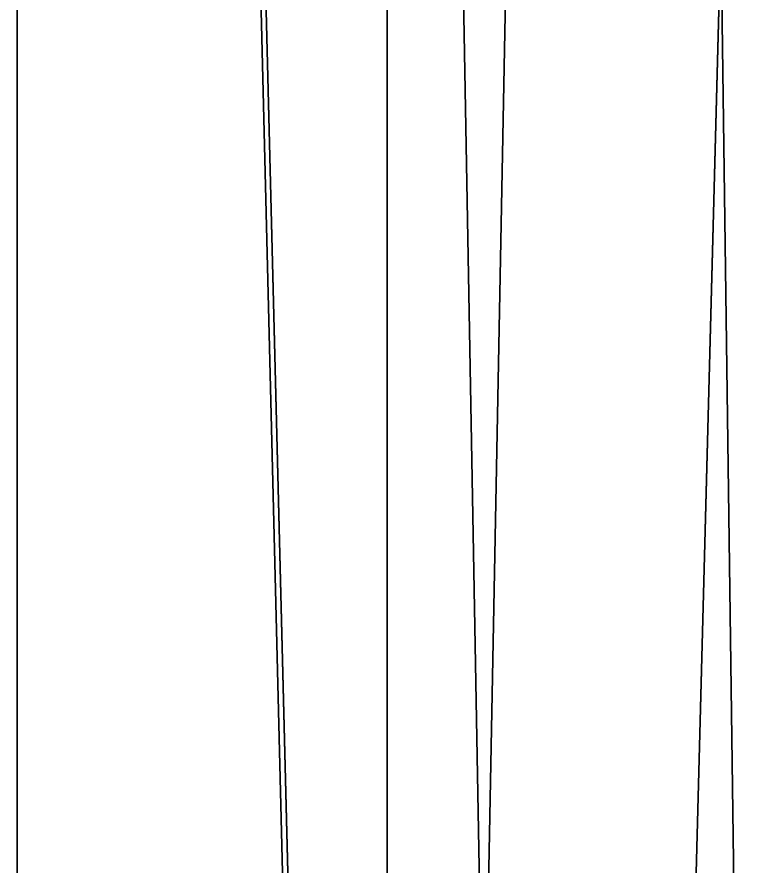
# Model space of a CAD drawing. Extents: x 0 to 2378, y -75 to 4875.
# Drawn here: x 24.83 to 49.83, y 2891.25 to 2919.95 of the extents above; entities that cross this region are included whole.
import ezdxf

# ---------------------------------------------------------------- set-up
doc = ezdxf.new("R2010")
doc.units = 0
doc.header["$LTSCALE"] = 25.4
doc.layers.get('0').update_dxf_attribs({"color": 13, "linetype": 'CONTINUOUS'})

# ---------------------------------------------------------------- blocks, each defined once
blk = doc.blocks.new('GROUP_1')
at = {"color": 250}
mesh = blk.add_polyface(dxfattribs=at)
corners = [(37.5, 1075, 2181.818), (0, 3825, 181.818), (0, 1075, 2181.818), (37.5, 3825, 181.818)]
mesh.append_faces([[corners[k] for k in face] for face in [(0, 1, 2), (1, 0, 3)]], dxfattribs={"vtx0": -1, "color": 250})
mesh = blk.add_polyface(dxfattribs=at)
corners = [(75, 1075, 2181.818), (37.5, 3825, 181.818), (37.5, 1075, 2181.818), (75, 3825, 181.818)]
mesh.append_faces([[corners[k] for k in face] for face in [(0, 1, 2), (1, 0, 3)]], dxfattribs={"vtx0": -1, "color": 250})
mesh = blk.add_polyface(dxfattribs=at)
corners = [(57, 3813, 175.707), (5, 1071.098, 2169.818), (5, 3813, 175.707), (57, 1071.098, 2169.818)]
mesh.append_faces([[corners[k] for k in face] for face in [(0, 1, 2), (1, 0, 3)]], dxfattribs={"vtx0": -1, "color": 250})
mesh = blk.add_polyface(dxfattribs=at)
corners = [(57, 1013.865, 1993.818), (5, 3637, 86.084), (5, 1013.865, 1993.818), (57, 3637, 86.084)]
mesh.append_faces([[corners[k] for k in face] for face in [(0, 1, 2), (1, 0, 3)]], dxfattribs={"vtx0": -1, "color": 250})
mesh = blk.add_polyface(dxfattribs=at)
corners = [(75, 3625, 79.973), (0, 1009.963, 1981.818), (0, 3625, 79.973), (75, 1009.963, 1981.818)]
mesh.append_faces([[corners[k] for k in face] for face in [(0, 1, 2), (1, 0, 3)]], dxfattribs={"vtx0": -1, "color": 250})
mesh = blk.add_polyface(dxfattribs=at)
corners = [(0, 1324.505, 5549.778), (75, 3325, 4172.16), (0, 3325, 4172.16), (75, 1324.505, 5549.778)]
mesh.append_faces([[corners[k] for k in face] for face in [(0, 1, 2), (1, 0, 3)]], dxfattribs={"vtx0": -1, "color": 250})
mesh = blk.add_polyface(dxfattribs=at)
corners = [(57, 3313, 4165.853), (5, 1320.773, 5537.778), (5, 3313, 4165.853), (57, 1320.773, 5537.778)]
mesh.append_faces([[corners[k] for k in face] for face in [(0, 1, 2), (1, 0, 3)]], dxfattribs={"vtx0": -1, "color": 250})
mesh = blk.add_polyface(dxfattribs=at)
corners = [(5, 1266.034, 5361.778), (57, 3137, 4073.359), (5, 3137, 4073.359), (57, 1266.034, 5361.778)]
mesh.append_faces([[corners[k] for k in face] for face in [(0, 1, 2), (1, 0, 3)]], dxfattribs={"vtx0": -1, "color": 250})
mesh = blk.add_polyface(dxfattribs=at)
corners = [(75, 3125, 4067.052), (0, 1262.302, 5349.778), (0, 3125, 4067.052), (75, 1262.302, 5349.778)]
mesh.append_faces([[corners[k] for k in face] for face in [(0, 1, 2), (1, 0, 3)]], dxfattribs={"vtx0": -1, "color": 250})
blk = doc.blocks.new('GROUP_3')
at = {"color": 9}
mesh = blk.add_polyface(dxfattribs=at)
corners = [(2224.83, 4625.011, 700), (0, 8500.495, 700), (0, 4625.011, 700), (1150, 8500.495, 700), (1150, 9500.495, 700), (2224.83, 9500.495, 700)]
mesh.append_faces([[corners[k] for k in face] for face in [(0, 1, 2), (4, 0, 5)]], dxfattribs={"vtx0": -1, "color": 9})
mesh.append_faces([[corners[k] for k in face] for face in [(1, 0, 3), (3, 0, 4)]], dxfattribs={"vtx0": -1, "vtx1": -1, "color": 9})
mesh = blk.add_polyface(dxfattribs=at)
corners = [(0, 9500.495), (2224.83, 4625.011), (0, 4625.011), (2224.83, 9500.495)]
mesh.append_faces([[corners[k] for k in face] for face in [(0, 1, 2), (1, 0, 3)]], dxfattribs={"vtx0": -1, "color": 9})
blk = doc.blocks.new('GROUP_2')
at = {"color": 0}
blk.add_blockref('GROUP_1', (0, 0, 700), dxfattribs=at)
at = {"color": 250, "rotation": 180}
blk.add_blockref('GROUP_3', (2225, 9575.495), dxfattribs=at)
blk = doc.blocks.new('GROUP_8')
at = {"color": 250}
mesh = blk.add_polyface(dxfattribs=at)
corners = [(25, 3308, 176.364), (75, 1301.993, 1557.778), (25, 1301.993, 1557.778), (75, 3308, 176.364)]
mesh.append_faces([[corners[k] for k in face] for face in [(0, 1, 2), (1, 0, 3)]], dxfattribs={"vtx0": -1, "color": 250})
mesh = blk.add_polyface(dxfattribs=at)
corners = [(75, 1299.505, 1549.778), (25, 3300, 172.16), (25, 1299.505, 1549.778), (75, 3300, 172.16)]
mesh.append_faces([[corners[k] for k in face] for face in [(0, 1, 2), (1, 0, 3)]], dxfattribs={"vtx0": -1, "color": 250})
blk = doc.blocks.new('GROUP_7')
at = {"color": 250}
for p, q in [((0, 1002.601, 3089.818), (0, 3758, 1085.892)), ((0, 1002.601, 3089.818), (0, 3758, 1085.892)), ((0, 1000, 3081.818), (0, 3750, 1081.818)), ((0, 1000, 3081.818), (0, 3750, 1081.818))]:
    blk.add_line(p, q, dxfattribs=at)
mesh = blk.add_polyface(dxfattribs=at)
corners = [(50, 3758, 1085.892), (0, 1002.601, 3089.818), (0, 3758, 1085.892), (50, 1002.601, 3089.818)]
mesh.append_faces([[corners[k] for k in face] for face in [(0, 1, 2), (1, 0, 3)]], dxfattribs={"vtx0": -1, "color": 250})
mesh = blk.add_polyface(dxfattribs=at)
corners = [(0, 3758), (0, 3750, 1081.818), (0, 3750), (0, 1000, 3081.818), (0, -50, 3089.818), (0, -50, 3081.818), (0, 1002.601, 3089.818), (0, 3758, 1085.892)]
mesh.append_faces([[corners[k] for k in face] for face in [(0, 1, 2), (3, 4, 5)]], dxfattribs={"vtx0": -1, "color": 250})
mesh.append_faces([[corners[k] for k in face] for face in [(4, 3, 6), (6, 1, 7), (7, 1, 0)]], dxfattribs={"vtx0": -1, "vtx1": -1, "color": 250})
mesh.append_faces([[corners[k] for k in face] for face in [(6, 3, 1)]], dxfattribs={"vtx0": -1, "vtx2": -1, "color": 250})
mesh = blk.add_polyface(dxfattribs=at)
corners = [(50, 1000, 3081.818), (0, 3750, 1081.818), (0, 1000, 3081.818), (50, 3750, 1081.818)]
mesh.append_faces([[corners[k] for k in face] for face in [(0, 1, 2), (1, 0, 3)]], dxfattribs={"vtx0": -1, "color": 250})
blk = doc.blocks.new('GROUP_39')
at = {"color": 0}
for name, p in [('GROUP_2', (0, 0)), ('GROUP_8', (0, 25, 5600)), ('GROUP_7', (25, 75, 700))]:
    blk.add_blockref(name, p, dxfattribs=at)

msp = doc.modelspace()

# ---------------------------------------------------------------- block references
at = {"color": 0}
msp.add_blockref('GROUP_39', (-0.17, -75), dxfattribs=at)

doc.saveas('drawing.dxf')
